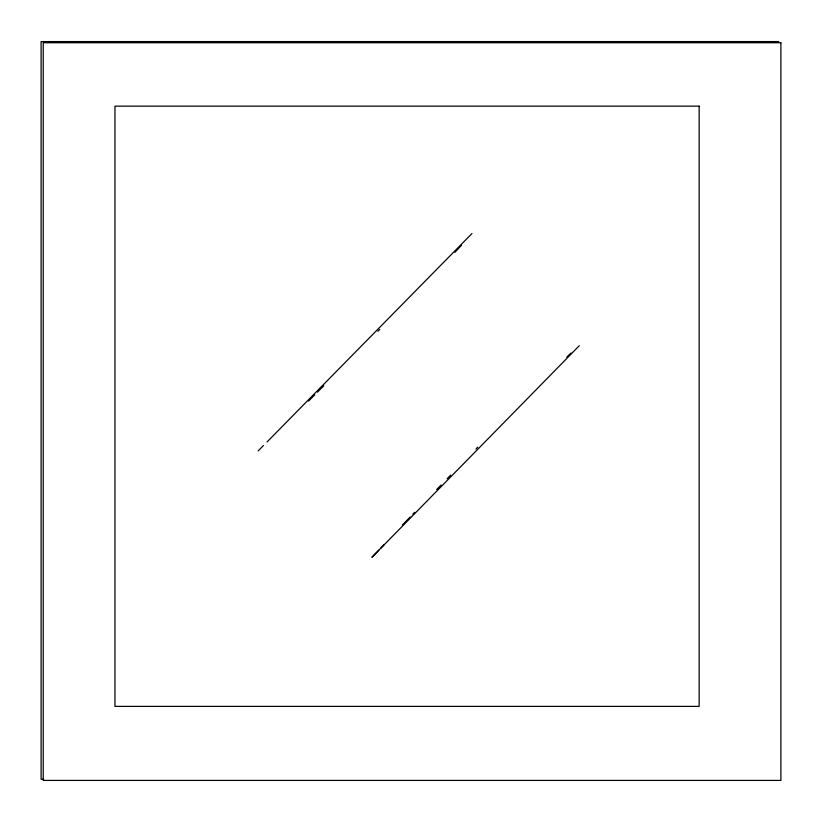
<?xml version="1.0" encoding="UTF-8"?>
<svg xmlns="http://www.w3.org/2000/svg" width="822" height="822" viewBox="0 0 822 822"><rect width="100%" height="100%" fill="white"/><g stroke="black" fill="none" stroke-linecap="round" stroke-linejoin="round"><path stroke-width="1.23" d="M454.905 252.333L461.389 245.388M402.39 525.022L410.219 516.904M412.839 514.182L414.607 512.363M436.646 489.573L441.054 485.011M447.168 478.712L450.641 475.126M378.921 550.041L371.904 557.285L579.304 345.692M380.678 548.233L384.193 544.616M475.969 449.007L477.746 447.178M377.945 331.297L379.743 329.488M471.941 233.551L267.037 441.959M258.159 450.898L263.482 445.534M308.538 401.115L314.795 394.827M317.487 392.125L323.755 385.837M566.748 357.149L571.013 353.018M778.773 41.583L41.1 41.583L41.1 779.256L43.669 779.256M780.9 42.744L43.227 42.744L43.227 780.417L780.9 780.417L780.9 42.744M699.152 106.151L114.967 106.151L114.967 706.386L699.152 706.386L699.152 106.151"/></g></svg>
